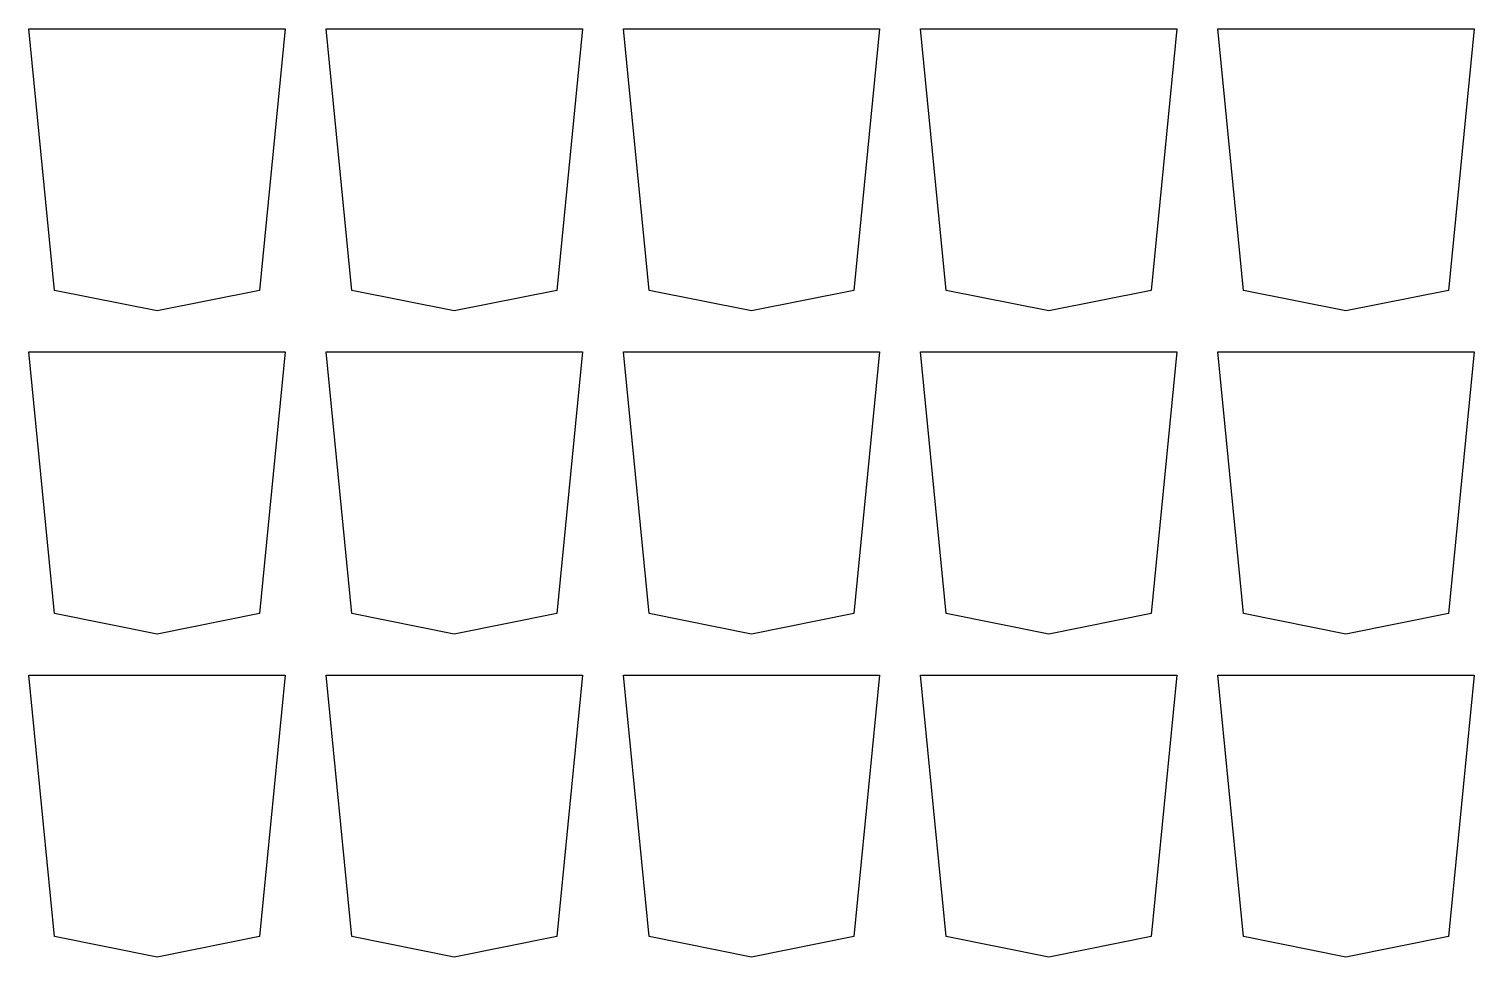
# Model space of a CAD drawing. Header units: millimetres. Extents: x 284 to 425, y -440 to -350.
import ezdxf

# ---------------------------------------------------------------- set-up
doc = ezdxf.new("R2010")
doc.units = ezdxf.units.MM
doc.layers.get('0').update_dxf_attribs({"linetype": 'CONTINUOUS'})

msp = doc.modelspace()

# ---------------------------------------------------------------- linework, layer by layer
for points in [[(296.5, -377.5), (286.5, -375.5), (284, -350), (309, -350), (306.5, -375.5)], [(325.5, -377.5), (315.5, -375.5), (313, -350), (338, -350), (335.5, -375.5)], [(354.5, -377.5), (344.5, -375.5), (342, -350), (367, -350), (364.5, -375.5)], [(383.5, -377.5), (373.5, -375.5), (371, -350), (396, -350), (393.5, -375.5)], [(412.5, -377.5), (402.5, -375.5), (400, -350), (425, -350), (422.5, -375.5)], [(296.5, -409), (286.5, -407), (284, -381.5), (309, -381.5), (306.5, -407)], [(325.5, -409), (315.5, -407), (313, -381.5), (338, -381.5), (335.5, -407)], [(354.5, -409), (344.5, -407), (342, -381.5), (367, -381.5), (364.5, -407)], [(383.5, -409), (373.5, -407), (371, -381.5), (396, -381.5), (393.5, -407)], [(412.5, -409), (402.5, -407), (400, -381.5), (425, -381.5), (422.5, -407)], [(284, -413), (309, -413), (306.5, -438.5), (296.5, -440.5), (286.5, -438.5)], [(296.5, -440.5), (286.5, -438.5), (284, -413), (309, -413), (306.5, -438.5)], [(325.5, -440.5), (315.5, -438.5), (313, -413), (338, -413), (335.5, -438.5)], [(354.5, -440.5), (344.5, -438.5), (342, -413), (367, -413), (364.5, -438.5)], [(383.5, -440.5), (373.5, -438.5), (371, -413), (396, -413), (393.5, -438.5)], [(412.5, -440.5), (402.5, -438.5), (400, -413), (425, -413), (422.5, -438.5)]]:
    msp.add_lwpolyline(points, close=True)

doc.saveas('drawing.dxf')
